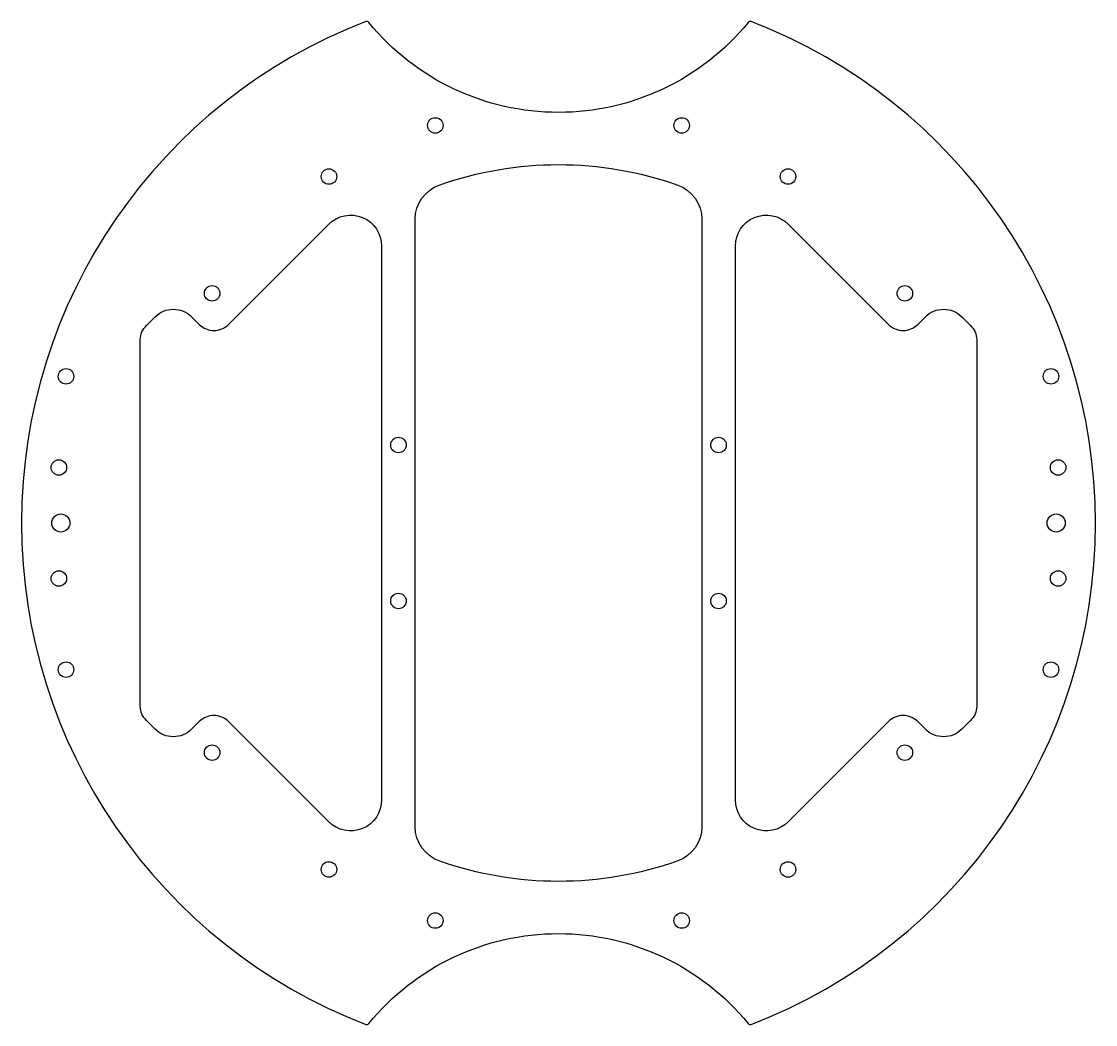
# Model space of a CAD drawing. Header units: millimetres. Extents: x -104 to 104, y 30 to 224.
import ezdxf

# ---------------------------------------------------------------- set-up
doc = ezdxf.new("R2010")
doc.units = ezdxf.units.MM

msp = doc.modelspace()

# ---------------------------------------------------------------- linework, layer by layer
for points in [[(-36.76, 223.92, 0.32368), (-37.33, 224.07, 0.68684), (-37.33, 29.93, 0.32368), (-36.76, 30.08, -0.473859), (36.76, 30.08, 0.32368), (37.33, 29.93, 0.68684), (37.33, 224.07, 0.32368), (36.76, 223.92, -0.473859)], [(-23.08, 192.44, -0.171173), (23.08, 192.44, -0.318051), (27.75, 185.84), (27.75, 68.16, -0.318051), (23.08, 61.56, -0.171173), (-23.08, 61.56, -0.318051), (-27.75, 68.16), (-27.75, 185.84, -0.318051)], [(-71.05, 166.93), (-69.56, 165.45, 0.414214), (-63.9, 165.45), (-44.49, 184.86, -0.668179), (-34.25, 180.61), (-34.25, 73.39, -0.668179), (-44.49, 69.14), (-63.9, 88.55, 0.414214), (-69.56, 88.55), (-71.05, 87.07, -0.414214), (-78.12, 87.07), (-79.82, 88.77, -0.192158), (-80.99, 91.49), (-80.99, 162.51, -0.192158), (-79.82, 165.23), (-78.12, 166.93, -0.414214)], [(71.05, 166.93, -0.414214), (78.12, 166.93), (79.82, 165.23, -0.192158), (80.99, 162.51), (80.99, 91.49, -0.192158), (79.82, 88.77), (78.12, 87.07, -0.414214), (71.05, 87.07), (69.56, 88.55, 0.414214), (63.9, 88.55), (44.49, 69.14, -0.668179), (34.25, 73.39), (34.25, 180.61, -0.668179), (44.49, 184.86), (63.9, 165.45, 0.414214), (69.56, 165.45)]]:
    msp.add_lwpolyline(points, format="xyb", close=True)
for centre, radius in [((-23.86, 203.98), 1.5), ((23.86, 203.98), 1.5), ((-44.46, 194.08), 1.5), ((44.46, 194.08), 1.5), ((-67.08, 171.46), 1.5), ((67.08, 171.46), 1.5), ((-95.37, 155.39), 1.5), ((95.37, 155.39), 1.5), ((-31, 142.1), 1.5), ((31, 142.1), 1.5), ((-96.76, 137.75), 1.5), ((96.76, 137.75), 1.5), ((-96.38, 127), 1.75), ((96.38, 127), 1.75), ((-96.76, 116.25), 1.5), ((96.76, 116.25), 1.5), ((-31, 111.9), 1.5), ((31, 111.9), 1.5), ((-95.37, 98.61), 1.5), ((95.37, 98.61), 1.5), ((-67.08, 82.54), 1.5), ((67.08, 82.54), 1.5), ((-44.46, 59.92), 1.5), ((44.46, 59.92), 1.5), ((-23.86, 50.02), 1.5), ((23.86, 50.02), 1.5)]:
    msp.add_circle(centre, radius)

doc.saveas('drawing.dxf')
